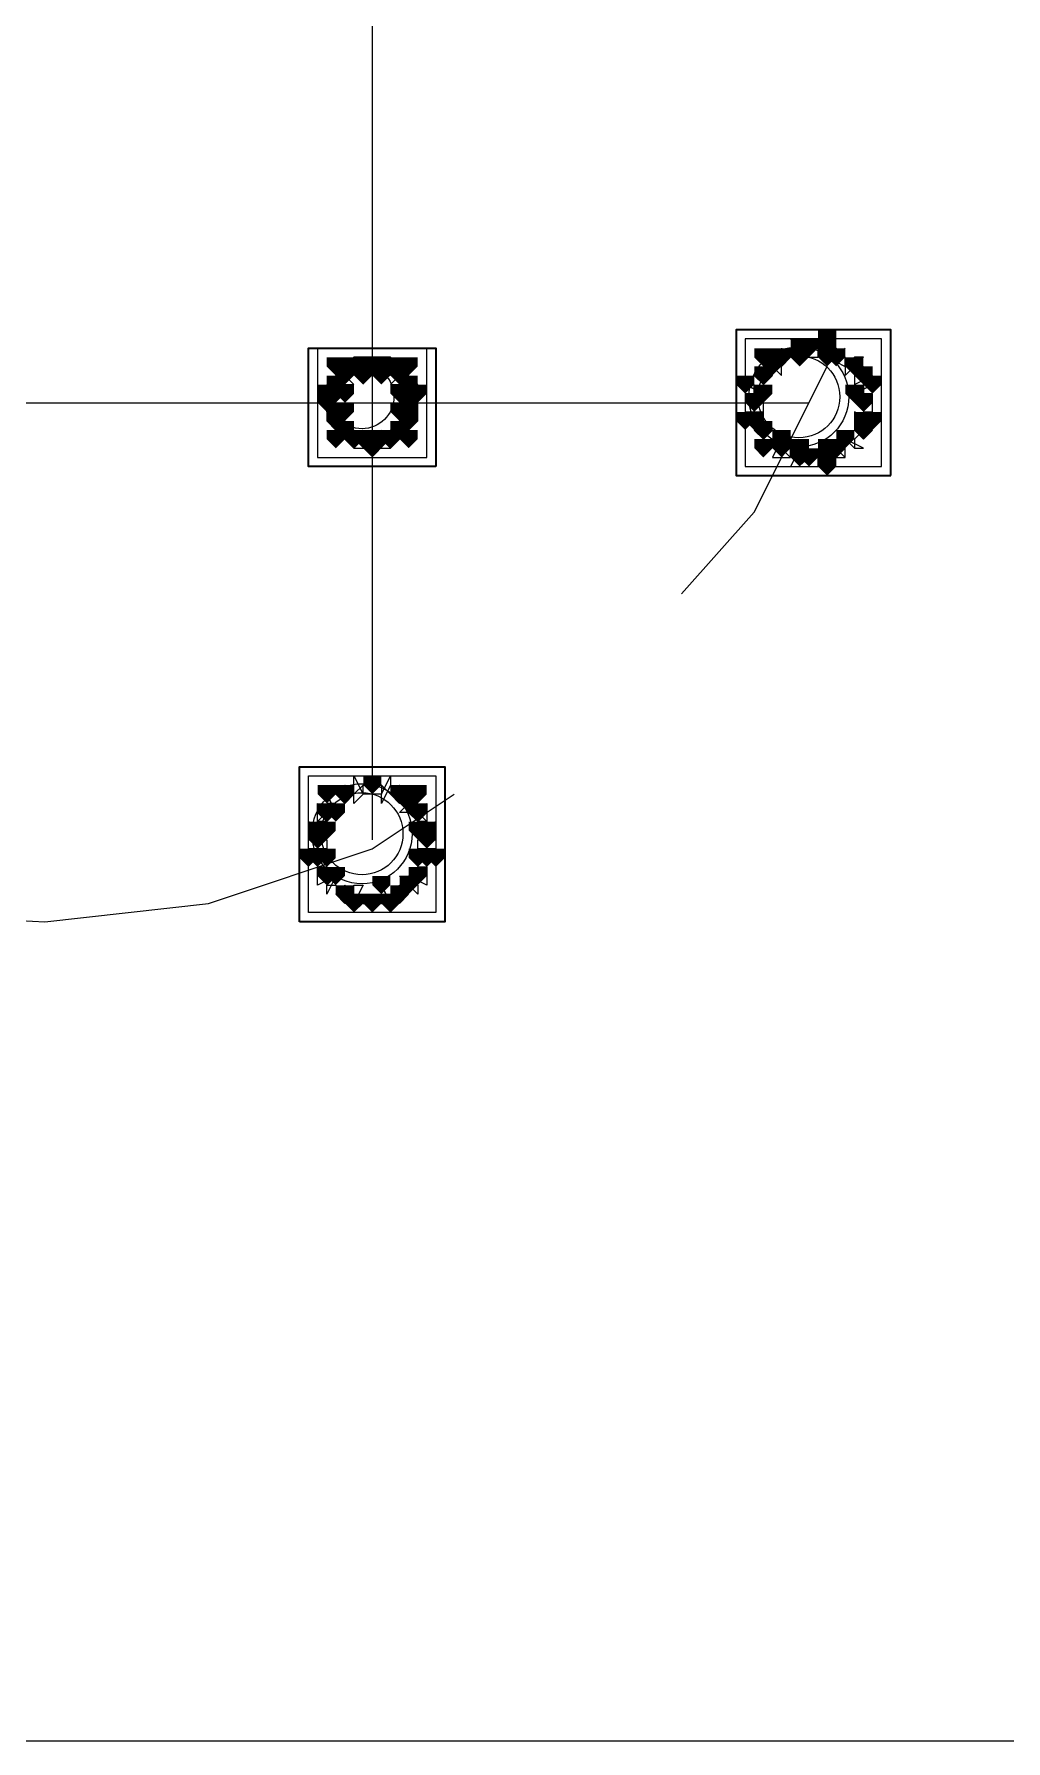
# Model space of a CAD drawing. Header units: millimetres. Extents: x 2315 to 4619, y 1334 to 1897.
# Drawn here: x 3696.26 to 3702.79, y 1530.21 to 1541.67 of the extents above; entities that cross this region are included whole.
import ezdxf

# ---------------------------------------------------------------- set-up
doc = ezdxf.new("R2010")
doc.units = ezdxf.units.MM
for name, color, linetype, true_color in [('PDF_10', 7, 'Continuous', 0x00b85c), ('PDF_AXIS', 7, 'Continuous', 0x00b85c), ('PDF_柱构件', 7, 'Continuous', 0x00b85c), ('PDF_转运站初步方案', 7, 'Continuous', 0x00b85c)]:
    doc.layers.add(name, color=color, linetype=linetype, true_color=true_color)
doc.layers.add('PDF_中心线层', color=1, linetype='Continuous')
doc.layers.add('PDF_粗实线层', color=7, linetype='Continuous')

msp = doc.modelspace()

# ---------------------------------------------------------------- hatches: boundary and pattern name
at = {"layer": 'PDF_10', "transparency": 33554559}
for points in [[(3701.465, 1539.62), (3701.403, 1539.62), (3701.403, 1539.558), (3701.465, 1539.497), (3701.526, 1539.558), (3701.526, 1539.62)], [(3701.465, 1539.62), (3701.403, 1539.62), (3701.403, 1539.558), (3701.465, 1539.497), (3701.526, 1539.558), (3701.526, 1539.62)], [(3701.465, 1539.62), (3701.403, 1539.62), (3701.403, 1539.558), (3701.465, 1539.497), (3701.526, 1539.558), (3701.526, 1539.62)], [(3698.41, 1539.497), (3698.349, 1539.497), (3698.349, 1539.436), (3698.41, 1539.375), (3698.472, 1539.436), (3698.472, 1539.497)], [(3698.41, 1539.497), (3698.349, 1539.497), (3698.349, 1539.436), (3698.41, 1539.375), (3698.472, 1539.436), (3698.472, 1539.497)], [(3698.533, 1539.497), (3698.472, 1539.497), (3698.472, 1539.436), (3698.533, 1539.375), (3698.594, 1539.436), (3698.594, 1539.497)], [(3698.533, 1539.497), (3698.472, 1539.497), (3698.472, 1539.436), (3698.533, 1539.375), (3698.594, 1539.436), (3698.594, 1539.497)], [(3698.655, 1539.497), (3698.594, 1539.497), (3698.594, 1539.436), (3698.655, 1539.375), (3698.716, 1539.436), (3698.716, 1539.497)], [(3698.655, 1539.497), (3698.594, 1539.497), (3698.594, 1539.436), (3698.655, 1539.375), (3698.716, 1539.436), (3698.716, 1539.497)], [(3701.281, 1539.558), (3701.22, 1539.558), (3701.22, 1539.497), (3701.281, 1539.436), (3701.342, 1539.497), (3701.342, 1539.558)], [(3701.281, 1539.558), (3701.22, 1539.558), (3701.22, 1539.497), (3701.281, 1539.436), (3701.342, 1539.497), (3701.342, 1539.558)], [(3701.648, 1539.558), (3701.587, 1539.558), (3701.587, 1539.497), (3701.648, 1539.436), (3701.709, 1539.497), (3701.709, 1539.558)], [(3701.648, 1539.558), (3701.587, 1539.558), (3701.587, 1539.497), (3701.648, 1539.436), (3701.709, 1539.497), (3701.709, 1539.558)], [(3698.288, 1539.375), (3698.227, 1539.375), (3698.227, 1539.314), (3698.288, 1539.253), (3698.349, 1539.314), (3698.349, 1539.375)], [(3698.288, 1539.375), (3698.227, 1539.375), (3698.227, 1539.314), (3698.288, 1539.253), (3698.349, 1539.314), (3698.349, 1539.375)], [(3698.288, 1539.375), (3698.227, 1539.375), (3698.227, 1539.314), (3698.288, 1539.253), (3698.349, 1539.314), (3698.349, 1539.375)], [(3698.777, 1539.375), (3698.716, 1539.375), (3698.716, 1539.314), (3698.777, 1539.253), (3698.838, 1539.314), (3698.838, 1539.375)], [(3698.777, 1539.375), (3698.716, 1539.375), (3698.716, 1539.314), (3698.777, 1539.253), (3698.838, 1539.314), (3698.838, 1539.375)], [(3698.777, 1539.375), (3698.716, 1539.375), (3698.716, 1539.314), (3698.777, 1539.253), (3698.838, 1539.314), (3698.838, 1539.375)], [(3701.159, 1539.436), (3701.098, 1539.436), (3701.098, 1539.375), (3701.159, 1539.314), (3701.22, 1539.375), (3701.22, 1539.436)], [(3701.159, 1539.436), (3701.098, 1539.436), (3701.098, 1539.375), (3701.159, 1539.314), (3701.22, 1539.375), (3701.22, 1539.436)], [(3701.159, 1539.436), (3701.098, 1539.436), (3701.098, 1539.375), (3701.159, 1539.314), (3701.22, 1539.375), (3701.22, 1539.436)], [(3701.831, 1539.436), (3701.77, 1539.436), (3701.77, 1539.375), (3701.831, 1539.314), (3701.892, 1539.375), (3701.892, 1539.436)], [(3701.831, 1539.436), (3701.77, 1539.436), (3701.77, 1539.375), (3701.831, 1539.314), (3701.892, 1539.375), (3701.892, 1539.436)], [(3698.227, 1539.253), (3698.166, 1539.253), (3698.166, 1539.192), (3698.227, 1539.131), (3698.288, 1539.192), (3698.288, 1539.253)], [(3698.227, 1539.253), (3698.166, 1539.253), (3698.166, 1539.192), (3698.227, 1539.131), (3698.288, 1539.192), (3698.288, 1539.253)], [(3698.777, 1539.253), (3698.716, 1539.253), (3698.716, 1539.192), (3698.777, 1539.131), (3698.838, 1539.192), (3698.838, 1539.253)], [(3698.777, 1539.253), (3698.716, 1539.253), (3698.716, 1539.192), (3698.777, 1539.131), (3698.838, 1539.192), (3698.838, 1539.253)], [(3701.098, 1539.253), (3701.037, 1539.253), (3701.037, 1539.192), (3701.098, 1539.131), (3701.159, 1539.192), (3701.159, 1539.253)], [(3701.098, 1539.253), (3701.037, 1539.253), (3701.037, 1539.192), (3701.098, 1539.131), (3701.159, 1539.192), (3701.159, 1539.253)], [(3701.831, 1539.253), (3701.77, 1539.253), (3701.77, 1539.192), (3701.831, 1539.131), (3701.892, 1539.192), (3701.892, 1539.253)], [(3701.831, 1539.253), (3701.77, 1539.253), (3701.77, 1539.192), (3701.831, 1539.131), (3701.892, 1539.192), (3701.892, 1539.253)], [(3698.288, 1539.131), (3698.227, 1539.131), (3698.227, 1539.07), (3698.288, 1539.009), (3698.349, 1539.07), (3698.349, 1539.131)], [(3698.288, 1539.131), (3698.227, 1539.131), (3698.227, 1539.07), (3698.288, 1539.009), (3698.349, 1539.07), (3698.349, 1539.131)], [(3698.777, 1539.131), (3698.716, 1539.131), (3698.716, 1539.07), (3698.777, 1539.009), (3698.838, 1539.07), (3698.838, 1539.131)], [(3698.777, 1539.131), (3698.716, 1539.131), (3698.716, 1539.07), (3698.777, 1539.009), (3698.838, 1539.07), (3698.838, 1539.131)], [(3701.159, 1539.07), (3701.098, 1539.07), (3701.098, 1539.009), (3701.159, 1538.948), (3701.22, 1539.009), (3701.22, 1539.07)], [(3701.159, 1539.07), (3701.098, 1539.07), (3701.098, 1539.009), (3701.159, 1538.948), (3701.22, 1539.009), (3701.22, 1539.07)], [(3701.159, 1539.07), (3701.098, 1539.07), (3701.098, 1539.009), (3701.159, 1538.948), (3701.22, 1539.009), (3701.22, 1539.07)], [(3701.831, 1539.07), (3701.77, 1539.07), (3701.77, 1539.009), (3701.831, 1538.948), (3701.892, 1539.009), (3701.892, 1539.07)], [(3701.831, 1539.07), (3701.77, 1539.07), (3701.77, 1539.009), (3701.831, 1538.948), (3701.892, 1539.009), (3701.892, 1539.07)], [(3698.41, 1539.009), (3698.349, 1539.009), (3698.349, 1538.948), (3698.41, 1538.887), (3698.472, 1538.948), (3698.472, 1539.009)], [(3698.41, 1539.009), (3698.349, 1539.009), (3698.349, 1538.948), (3698.41, 1538.887), (3698.472, 1538.948), (3698.472, 1539.009)], [(3698.41, 1539.009), (3698.349, 1539.009), (3698.349, 1538.948), (3698.41, 1538.887), (3698.472, 1538.948), (3698.472, 1539.009)], [(3698.533, 1538.948), (3698.472, 1538.948), (3698.472, 1538.887), (3698.533, 1538.825), (3698.594, 1538.887), (3698.594, 1538.948)], [(3698.533, 1538.948), (3698.472, 1538.948), (3698.472, 1538.887), (3698.533, 1538.825), (3698.594, 1538.887), (3698.594, 1538.948)], [(3698.655, 1539.009), (3698.594, 1539.009), (3698.594, 1538.948), (3698.655, 1538.887), (3698.716, 1538.948), (3698.716, 1539.009)], [(3698.655, 1539.009), (3698.594, 1539.009), (3698.594, 1538.948), (3698.655, 1538.887), (3698.716, 1538.948), (3698.716, 1539.009)], [(3698.655, 1539.009), (3698.594, 1539.009), (3698.594, 1538.948), (3698.655, 1538.887), (3698.716, 1538.948), (3698.716, 1539.009)], [(3701.281, 1538.948), (3701.22, 1538.948), (3701.22, 1538.887), (3701.281, 1538.825), (3701.342, 1538.887), (3701.342, 1538.948)], [(3701.281, 1538.948), (3701.22, 1538.948), (3701.22, 1538.887), (3701.281, 1538.825), (3701.342, 1538.887), (3701.342, 1538.948)], [(3701.648, 1538.948), (3701.587, 1538.948), (3701.587, 1538.887), (3701.648, 1538.825), (3701.709, 1538.887), (3701.709, 1538.948)], [(3701.648, 1538.948), (3701.587, 1538.948), (3701.587, 1538.887), (3701.648, 1538.825), (3701.709, 1538.887), (3701.709, 1538.948)], [(3701.465, 1538.887), (3701.403, 1538.887), (3701.403, 1538.825), (3701.465, 1538.764), (3701.526, 1538.825), (3701.526, 1538.887)], [(3701.465, 1538.887), (3701.403, 1538.887), (3701.403, 1538.825), (3701.465, 1538.764), (3701.526, 1538.825), (3701.526, 1538.887)], [(3698.349, 1536.627), (3698.288, 1536.627), (3698.288, 1536.565), (3698.349, 1536.504), (3698.41, 1536.565), (3698.41, 1536.627)], [(3698.349, 1536.627), (3698.288, 1536.627), (3698.288, 1536.565), (3698.349, 1536.504), (3698.41, 1536.565), (3698.41, 1536.627)], [(3698.533, 1536.688), (3698.472, 1536.688), (3698.472, 1536.627), (3698.533, 1536.565), (3698.594, 1536.627), (3698.594, 1536.688)], [(3698.533, 1536.688), (3698.472, 1536.688), (3698.472, 1536.627), (3698.533, 1536.565), (3698.594, 1536.627), (3698.594, 1536.688)], [(3698.716, 1536.627), (3698.655, 1536.627), (3698.655, 1536.565), (3698.716, 1536.504), (3698.777, 1536.565), (3698.777, 1536.627)], [(3698.716, 1536.627), (3698.655, 1536.627), (3698.655, 1536.565), (3698.716, 1536.504), (3698.777, 1536.565), (3698.777, 1536.627)], [(3698.227, 1536.504), (3698.166, 1536.504), (3698.166, 1536.443), (3698.227, 1536.382), (3698.288, 1536.443), (3698.288, 1536.504)], [(3698.227, 1536.504), (3698.166, 1536.504), (3698.166, 1536.443), (3698.227, 1536.382), (3698.288, 1536.443), (3698.288, 1536.504)], [(3698.838, 1536.504), (3698.777, 1536.504), (3698.777, 1536.443), (3698.838, 1536.382), (3698.899, 1536.443), (3698.899, 1536.504)], [(3698.838, 1536.504), (3698.777, 1536.504), (3698.777, 1536.443), (3698.838, 1536.382), (3698.899, 1536.443), (3698.899, 1536.504)], [(3698.166, 1536.321), (3698.105, 1536.321), (3698.105, 1536.26), (3698.166, 1536.199), (3698.227, 1536.26), (3698.227, 1536.321)], [(3698.166, 1536.321), (3698.105, 1536.321), (3698.105, 1536.26), (3698.166, 1536.199), (3698.227, 1536.26), (3698.227, 1536.321)], [(3698.899, 1536.321), (3698.838, 1536.321), (3698.838, 1536.26), (3698.899, 1536.199), (3698.96, 1536.26), (3698.96, 1536.321)], [(3698.899, 1536.321), (3698.838, 1536.321), (3698.838, 1536.26), (3698.899, 1536.199), (3698.96, 1536.26), (3698.96, 1536.321)], [(3698.227, 1536.077), (3698.166, 1536.077), (3698.166, 1536.016), (3698.227, 1535.955), (3698.288, 1536.016), (3698.288, 1536.077)], [(3698.227, 1536.077), (3698.166, 1536.077), (3698.166, 1536.016), (3698.227, 1535.955), (3698.288, 1536.016), (3698.288, 1536.077)], [(3698.838, 1536.077), (3698.777, 1536.077), (3698.777, 1536.016), (3698.838, 1535.955), (3698.899, 1536.016), (3698.899, 1536.077)], [(3698.838, 1536.077), (3698.777, 1536.077), (3698.777, 1536.016), (3698.838, 1535.955), (3698.899, 1536.016), (3698.899, 1536.077)], [(3698.349, 1535.955), (3698.288, 1535.955), (3698.288, 1535.894), (3698.349, 1535.832), (3698.41, 1535.894), (3698.41, 1535.955)], [(3698.349, 1535.955), (3698.288, 1535.955), (3698.288, 1535.894), (3698.349, 1535.832), (3698.41, 1535.894), (3698.41, 1535.955)], [(3698.716, 1535.955), (3698.655, 1535.955), (3698.655, 1535.894), (3698.716, 1535.832), (3698.777, 1535.894), (3698.777, 1535.955)], [(3698.716, 1535.955), (3698.655, 1535.955), (3698.655, 1535.894), (3698.716, 1535.832), (3698.777, 1535.894), (3698.777, 1535.955)], [(3698.533, 1535.894), (3698.472, 1535.894), (3698.472, 1535.832), (3698.533, 1535.771), (3698.594, 1535.832), (3698.594, 1535.894)], [(3698.533, 1535.894), (3698.472, 1535.894), (3698.472, 1535.832), (3698.533, 1535.771), (3698.594, 1535.832), (3698.594, 1535.894)]]:
    msp.add_hatch(color=256, dxfattribs=at).paths.add_polyline_path(points)
at = {"layer": 'PDF_柱构件', "transparency": 33554559}
for points in [[(3701.403, 1539.62), (3701.342, 1539.62), (3701.342, 1539.558), (3701.403, 1539.497), (3701.465, 1539.558), (3701.465, 1539.62)], [(3701.587, 1539.681), (3701.526, 1539.681), (3701.526, 1539.62), (3701.587, 1539.558), (3701.648, 1539.62), (3701.648, 1539.681)], [(3701.587, 1539.62), (3701.526, 1539.62), (3701.526, 1539.558), (3701.587, 1539.497), (3701.648, 1539.558), (3701.648, 1539.62)], [(3698.288, 1539.497), (3698.227, 1539.497), (3698.227, 1539.436), (3698.288, 1539.375), (3698.349, 1539.436), (3698.349, 1539.497)], [(3698.472, 1539.497), (3698.41, 1539.497), (3698.41, 1539.436), (3698.472, 1539.375), (3698.533, 1539.436), (3698.533, 1539.497)], [(3698.594, 1539.497), (3698.533, 1539.497), (3698.533, 1539.436), (3698.594, 1539.375), (3698.655, 1539.436), (3698.655, 1539.497)], [(3698.777, 1539.497), (3698.716, 1539.497), (3698.716, 1539.436), (3698.777, 1539.375), (3698.838, 1539.436), (3698.838, 1539.497)], [(3701.159, 1539.558), (3701.098, 1539.558), (3701.098, 1539.497), (3701.159, 1539.436), (3701.22, 1539.497), (3701.22, 1539.558)], [(3701.22, 1539.497), (3701.159, 1539.497), (3701.159, 1539.436), (3701.22, 1539.375), (3701.281, 1539.436), (3701.281, 1539.497)], [(3701.403, 1539.558), (3701.342, 1539.558), (3701.342, 1539.497), (3701.403, 1539.436), (3701.465, 1539.497), (3701.465, 1539.558)], [(3701.587, 1539.558), (3701.526, 1539.558), (3701.526, 1539.497), (3701.587, 1539.436), (3701.648, 1539.497), (3701.648, 1539.558)], [(3701.77, 1539.497), (3701.709, 1539.497), (3701.709, 1539.436), (3701.77, 1539.375), (3701.831, 1539.436), (3701.831, 1539.497)], [(3698.349, 1539.436), (3698.288, 1539.436), (3698.288, 1539.375), (3698.349, 1539.314), (3698.41, 1539.375), (3698.41, 1539.436)], [(3698.472, 1539.436), (3698.41, 1539.436), (3698.41, 1539.375), (3698.472, 1539.314), (3698.533, 1539.375), (3698.533, 1539.436)], [(3698.594, 1539.436), (3698.533, 1539.436), (3698.533, 1539.375), (3698.594, 1539.314), (3698.655, 1539.375), (3698.655, 1539.436)], [(3698.716, 1539.436), (3698.655, 1539.436), (3698.655, 1539.375), (3698.716, 1539.314), (3698.777, 1539.375), (3698.777, 1539.436)], [(3701.037, 1539.375), (3700.976, 1539.375), (3700.976, 1539.314), (3701.037, 1539.253), (3701.098, 1539.314), (3701.098, 1539.375)], [(3701.892, 1539.375), (3701.831, 1539.375), (3701.831, 1539.314), (3701.892, 1539.253), (3701.953, 1539.314), (3701.953, 1539.375)], [(3698.227, 1539.314), (3698.166, 1539.314), (3698.166, 1539.253), (3698.227, 1539.192), (3698.288, 1539.253), (3698.288, 1539.314)], [(3698.288, 1539.314), (3698.227, 1539.314), (3698.227, 1539.253), (3698.288, 1539.192), (3698.349, 1539.253), (3698.349, 1539.314)], [(3698.349, 1539.314), (3698.288, 1539.314), (3698.288, 1539.253), (3698.349, 1539.192), (3698.41, 1539.253), (3698.41, 1539.314)], [(3698.716, 1539.314), (3698.655, 1539.314), (3698.655, 1539.253), (3698.716, 1539.192), (3698.777, 1539.253), (3698.777, 1539.314)], [(3698.777, 1539.314), (3698.716, 1539.314), (3698.716, 1539.253), (3698.777, 1539.192), (3698.838, 1539.253), (3698.838, 1539.314)], [(3698.838, 1539.314), (3698.777, 1539.314), (3698.777, 1539.253), (3698.838, 1539.192), (3698.899, 1539.253), (3698.899, 1539.314)], [(3701.159, 1539.314), (3701.098, 1539.314), (3701.098, 1539.253), (3701.159, 1539.192), (3701.22, 1539.253), (3701.22, 1539.314)], [(3701.77, 1539.314), (3701.709, 1539.314), (3701.709, 1539.253), (3701.77, 1539.192), (3701.831, 1539.253), (3701.831, 1539.314)], [(3698.288, 1539.192), (3698.227, 1539.192), (3698.227, 1539.131), (3698.288, 1539.07), (3698.349, 1539.131), (3698.349, 1539.192)], [(3698.349, 1539.192), (3698.288, 1539.192), (3698.288, 1539.131), (3698.349, 1539.07), (3698.41, 1539.131), (3698.41, 1539.192)], [(3698.716, 1539.192), (3698.655, 1539.192), (3698.655, 1539.131), (3698.716, 1539.07), (3698.777, 1539.131), (3698.777, 1539.192)], [(3698.777, 1539.192), (3698.716, 1539.192), (3698.716, 1539.131), (3698.777, 1539.07), (3698.838, 1539.131), (3698.838, 1539.192)], [(3701.037, 1539.131), (3700.976, 1539.131), (3700.976, 1539.07), (3701.037, 1539.009), (3701.098, 1539.07), (3701.098, 1539.131)], [(3701.098, 1539.131), (3701.037, 1539.131), (3701.037, 1539.07), (3701.098, 1539.009), (3701.159, 1539.07), (3701.159, 1539.131)], [(3701.831, 1539.131), (3701.77, 1539.131), (3701.77, 1539.07), (3701.831, 1539.009), (3701.892, 1539.07), (3701.892, 1539.131)], [(3701.892, 1539.131), (3701.831, 1539.131), (3701.831, 1539.07), (3701.892, 1539.009), (3701.953, 1539.07), (3701.953, 1539.131)], [(3698.349, 1539.07), (3698.288, 1539.07), (3698.288, 1539.009), (3698.349, 1538.948), (3698.41, 1539.009), (3698.41, 1539.07)], [(3698.716, 1539.07), (3698.655, 1539.07), (3698.655, 1539.009), (3698.716, 1538.948), (3698.777, 1539.009), (3698.777, 1539.07)], [(3698.288, 1539.009), (3698.227, 1539.009), (3698.227, 1538.948), (3698.288, 1538.887), (3698.349, 1538.948), (3698.349, 1539.009)], [(3698.472, 1539.009), (3698.41, 1539.009), (3698.41, 1538.948), (3698.472, 1538.887), (3698.533, 1538.948), (3698.533, 1539.009)], [(3698.594, 1539.009), (3698.533, 1539.009), (3698.533, 1538.948), (3698.594, 1538.887), (3698.655, 1538.948), (3698.655, 1539.009)], [(3698.777, 1539.009), (3698.716, 1539.009), (3698.716, 1538.948), (3698.777, 1538.887), (3698.838, 1538.948), (3698.838, 1539.009)], [(3701.159, 1538.948), (3701.098, 1538.948), (3701.098, 1538.887), (3701.159, 1538.825), (3701.22, 1538.887), (3701.22, 1538.948)], [(3701.281, 1539.009), (3701.22, 1539.009), (3701.22, 1538.948), (3701.281, 1538.887), (3701.342, 1538.948), (3701.342, 1539.009)], [(3701.403, 1538.948), (3701.342, 1538.948), (3701.342, 1538.887), (3701.403, 1538.825), (3701.465, 1538.887), (3701.465, 1538.948)], [(3701.587, 1538.948), (3701.526, 1538.948), (3701.526, 1538.887), (3701.587, 1538.825), (3701.648, 1538.887), (3701.648, 1538.948)], [(3701.709, 1539.009), (3701.648, 1539.009), (3701.648, 1538.948), (3701.709, 1538.887), (3701.77, 1538.948), (3701.77, 1539.009)], [(3701.403, 1538.887), (3701.342, 1538.887), (3701.342, 1538.825), (3701.403, 1538.764), (3701.465, 1538.825), (3701.465, 1538.887)], [(3701.587, 1538.887), (3701.526, 1538.887), (3701.526, 1538.825), (3701.587, 1538.764), (3701.648, 1538.825), (3701.648, 1538.887)], [(3701.587, 1538.825), (3701.526, 1538.825), (3701.526, 1538.764), (3701.587, 1538.703), (3701.648, 1538.764), (3701.648, 1538.825)], [(3698.227, 1536.627), (3698.166, 1536.627), (3698.166, 1536.565), (3698.227, 1536.504), (3698.288, 1536.565), (3698.288, 1536.627)], [(3698.838, 1536.627), (3698.777, 1536.627), (3698.777, 1536.565), (3698.838, 1536.504), (3698.899, 1536.565), (3698.899, 1536.627)], [(3698.288, 1536.504), (3698.227, 1536.504), (3698.227, 1536.443), (3698.288, 1536.382), (3698.349, 1536.443), (3698.349, 1536.504)], [(3698.777, 1536.565), (3698.716, 1536.565), (3698.716, 1536.504), (3698.777, 1536.443), (3698.838, 1536.504), (3698.838, 1536.565)], [(3698.166, 1536.382), (3698.105, 1536.382), (3698.105, 1536.321), (3698.166, 1536.26), (3698.227, 1536.321), (3698.227, 1536.382)], [(3698.227, 1536.382), (3698.166, 1536.382), (3698.166, 1536.321), (3698.227, 1536.26), (3698.288, 1536.321), (3698.288, 1536.382)], [(3698.838, 1536.382), (3698.777, 1536.382), (3698.777, 1536.321), (3698.838, 1536.26), (3698.899, 1536.321), (3698.899, 1536.382)], [(3698.899, 1536.382), (3698.838, 1536.382), (3698.838, 1536.321), (3698.899, 1536.26), (3698.96, 1536.321), (3698.96, 1536.382)], [(3698.105, 1536.199), (3698.044, 1536.199), (3698.044, 1536.138), (3698.105, 1536.077), (3698.166, 1536.138), (3698.166, 1536.199)], [(3698.166, 1536.199), (3698.105, 1536.199), (3698.105, 1536.138), (3698.166, 1536.077), (3698.227, 1536.138), (3698.227, 1536.199)], [(3698.227, 1536.199), (3698.166, 1536.199), (3698.166, 1536.138), (3698.227, 1536.077), (3698.288, 1536.138), (3698.288, 1536.199)], [(3698.838, 1536.199), (3698.777, 1536.199), (3698.777, 1536.138), (3698.838, 1536.077), (3698.899, 1536.138), (3698.899, 1536.199)], [(3698.899, 1536.199), (3698.838, 1536.199), (3698.838, 1536.138), (3698.899, 1536.077), (3698.96, 1536.138), (3698.96, 1536.199)], [(3698.96, 1536.199), (3698.899, 1536.199), (3698.899, 1536.138), (3698.96, 1536.077), (3699.021, 1536.138), (3699.021, 1536.199)], [(3698.288, 1536.077), (3698.227, 1536.077), (3698.227, 1536.016), (3698.288, 1535.955), (3698.349, 1536.016), (3698.349, 1536.077)], [(3698.594, 1536.016), (3698.533, 1536.016), (3698.533, 1535.955), (3698.594, 1535.894), (3698.655, 1535.955), (3698.655, 1536.016)], [(3698.777, 1536.016), (3698.716, 1536.016), (3698.716, 1535.955), (3698.777, 1535.894), (3698.838, 1535.955), (3698.838, 1536.016)], [(3698.41, 1535.894), (3698.349, 1535.894), (3698.349, 1535.832), (3698.41, 1535.771), (3698.472, 1535.832), (3698.472, 1535.894)], [(3698.655, 1535.894), (3698.594, 1535.894), (3698.594, 1535.832), (3698.655, 1535.771), (3698.716, 1535.832), (3698.716, 1535.894)]]:
    msp.add_hatch(color=256, dxfattribs=at).paths.add_polyline_path(points)
at = {"layer": 'PDF_转运站初步方案', "transparency": 33554559}
for points in [[(3701.465, 1539.62), (3701.403, 1539.62), (3701.403, 1539.558), (3701.465, 1539.497), (3701.526, 1539.558), (3701.526, 1539.62)], [(3701.465, 1539.62), (3701.403, 1539.62), (3701.403, 1539.558), (3701.465, 1539.497), (3701.526, 1539.558), (3701.526, 1539.62)], [(3698.41, 1539.497), (3698.349, 1539.497), (3698.349, 1539.436), (3698.41, 1539.375), (3698.472, 1539.436), (3698.472, 1539.497)], [(3698.41, 1539.497), (3698.349, 1539.497), (3698.349, 1539.436), (3698.41, 1539.375), (3698.472, 1539.436), (3698.472, 1539.497)], [(3698.533, 1539.497), (3698.472, 1539.497), (3698.472, 1539.436), (3698.533, 1539.375), (3698.594, 1539.436), (3698.594, 1539.497)], [(3698.533, 1539.497), (3698.472, 1539.497), (3698.472, 1539.436), (3698.533, 1539.375), (3698.594, 1539.436), (3698.594, 1539.497)], [(3698.655, 1539.497), (3698.594, 1539.497), (3698.594, 1539.436), (3698.655, 1539.375), (3698.716, 1539.436), (3698.716, 1539.497)], [(3698.655, 1539.497), (3698.594, 1539.497), (3698.594, 1539.436), (3698.655, 1539.375), (3698.716, 1539.436), (3698.716, 1539.497)], [(3701.281, 1539.558), (3701.22, 1539.558), (3701.22, 1539.497), (3701.281, 1539.436), (3701.342, 1539.497), (3701.342, 1539.558)], [(3701.281, 1539.558), (3701.22, 1539.558), (3701.22, 1539.497), (3701.281, 1539.436), (3701.342, 1539.497), (3701.342, 1539.558)], [(3701.648, 1539.558), (3701.587, 1539.558), (3701.587, 1539.497), (3701.648, 1539.436), (3701.709, 1539.497), (3701.709, 1539.558)], [(3701.648, 1539.558), (3701.587, 1539.558), (3701.587, 1539.497), (3701.648, 1539.436), (3701.709, 1539.497), (3701.709, 1539.558)], [(3698.288, 1539.375), (3698.227, 1539.375), (3698.227, 1539.314), (3698.288, 1539.253), (3698.349, 1539.314), (3698.349, 1539.375)], [(3698.288, 1539.375), (3698.227, 1539.375), (3698.227, 1539.314), (3698.288, 1539.253), (3698.349, 1539.314), (3698.349, 1539.375)], [(3698.777, 1539.375), (3698.716, 1539.375), (3698.716, 1539.314), (3698.777, 1539.253), (3698.838, 1539.314), (3698.838, 1539.375)], [(3698.777, 1539.375), (3698.716, 1539.375), (3698.716, 1539.314), (3698.777, 1539.253), (3698.838, 1539.314), (3698.838, 1539.375)], [(3701.159, 1539.436), (3701.098, 1539.436), (3701.098, 1539.375), (3701.159, 1539.314), (3701.22, 1539.375), (3701.22, 1539.436)], [(3701.159, 1539.436), (3701.098, 1539.436), (3701.098, 1539.375), (3701.159, 1539.314), (3701.22, 1539.375), (3701.22, 1539.436)], [(3701.831, 1539.436), (3701.77, 1539.436), (3701.77, 1539.375), (3701.831, 1539.314), (3701.892, 1539.375), (3701.892, 1539.436)], [(3701.831, 1539.436), (3701.77, 1539.436), (3701.77, 1539.375), (3701.831, 1539.314), (3701.892, 1539.375), (3701.892, 1539.436)], [(3698.227, 1539.253), (3698.166, 1539.253), (3698.166, 1539.192), (3698.227, 1539.131), (3698.288, 1539.192), (3698.288, 1539.253)], [(3698.227, 1539.253), (3698.166, 1539.253), (3698.166, 1539.192), (3698.227, 1539.131), (3698.288, 1539.192), (3698.288, 1539.253)], [(3698.777, 1539.253), (3698.716, 1539.253), (3698.716, 1539.192), (3698.777, 1539.131), (3698.838, 1539.192), (3698.838, 1539.253)], [(3698.777, 1539.253), (3698.716, 1539.253), (3698.716, 1539.192), (3698.777, 1539.131), (3698.838, 1539.192), (3698.838, 1539.253)], [(3701.098, 1539.253), (3701.037, 1539.253), (3701.037, 1539.192), (3701.098, 1539.131), (3701.159, 1539.192), (3701.159, 1539.253)], [(3701.098, 1539.253), (3701.037, 1539.253), (3701.037, 1539.192), (3701.098, 1539.131), (3701.159, 1539.192), (3701.159, 1539.253)], [(3701.831, 1539.253), (3701.77, 1539.253), (3701.77, 1539.192), (3701.831, 1539.131), (3701.892, 1539.192), (3701.892, 1539.253)], [(3701.831, 1539.253), (3701.77, 1539.253), (3701.77, 1539.192), (3701.831, 1539.131), (3701.892, 1539.192), (3701.892, 1539.253)], [(3698.288, 1539.131), (3698.227, 1539.131), (3698.227, 1539.07), (3698.288, 1539.009), (3698.349, 1539.07), (3698.349, 1539.131)], [(3698.288, 1539.131), (3698.227, 1539.131), (3698.227, 1539.07), (3698.288, 1539.009), (3698.349, 1539.07), (3698.349, 1539.131)], [(3698.777, 1539.131), (3698.716, 1539.131), (3698.716, 1539.07), (3698.777, 1539.009), (3698.838, 1539.07), (3698.838, 1539.131)], [(3698.777, 1539.131), (3698.716, 1539.131), (3698.716, 1539.07), (3698.777, 1539.009), (3698.838, 1539.07), (3698.838, 1539.131)], [(3701.159, 1539.07), (3701.098, 1539.07), (3701.098, 1539.009), (3701.159, 1538.948), (3701.22, 1539.009), (3701.22, 1539.07)], [(3701.159, 1539.07), (3701.098, 1539.07), (3701.098, 1539.009), (3701.159, 1538.948), (3701.22, 1539.009), (3701.22, 1539.07)], [(3701.831, 1539.07), (3701.77, 1539.07), (3701.77, 1539.009), (3701.831, 1538.948), (3701.892, 1539.009), (3701.892, 1539.07)], [(3701.831, 1539.07), (3701.77, 1539.07), (3701.77, 1539.009), (3701.831, 1538.948), (3701.892, 1539.009), (3701.892, 1539.07)], [(3698.41, 1539.009), (3698.349, 1539.009), (3698.349, 1538.948), (3698.41, 1538.887), (3698.472, 1538.948), (3698.472, 1539.009)], [(3698.41, 1539.009), (3698.349, 1539.009), (3698.349, 1538.948), (3698.41, 1538.887), (3698.472, 1538.948), (3698.472, 1539.009)], [(3698.533, 1538.948), (3698.472, 1538.948), (3698.472, 1538.887), (3698.533, 1538.825), (3698.594, 1538.887), (3698.594, 1538.948)], [(3698.533, 1538.948), (3698.472, 1538.948), (3698.472, 1538.887), (3698.533, 1538.825), (3698.594, 1538.887), (3698.594, 1538.948)], [(3698.655, 1539.009), (3698.594, 1539.009), (3698.594, 1538.948), (3698.655, 1538.887), (3698.716, 1538.948), (3698.716, 1539.009)], [(3698.655, 1539.009), (3698.594, 1539.009), (3698.594, 1538.948), (3698.655, 1538.887), (3698.716, 1538.948), (3698.716, 1539.009)], [(3701.281, 1538.948), (3701.22, 1538.948), (3701.22, 1538.887), (3701.281, 1538.825), (3701.342, 1538.887), (3701.342, 1538.948)], [(3701.281, 1538.948), (3701.22, 1538.948), (3701.22, 1538.887), (3701.281, 1538.825), (3701.342, 1538.887), (3701.342, 1538.948)], [(3701.648, 1538.948), (3701.587, 1538.948), (3701.587, 1538.887), (3701.648, 1538.825), (3701.709, 1538.887), (3701.709, 1538.948)], [(3701.648, 1538.948), (3701.587, 1538.948), (3701.587, 1538.887), (3701.648, 1538.825), (3701.709, 1538.887), (3701.709, 1538.948)], [(3701.465, 1538.887), (3701.403, 1538.887), (3701.403, 1538.825), (3701.465, 1538.764), (3701.526, 1538.825), (3701.526, 1538.887)], [(3701.465, 1538.887), (3701.403, 1538.887), (3701.403, 1538.825), (3701.465, 1538.764), (3701.526, 1538.825), (3701.526, 1538.887)], [(3698.349, 1536.627), (3698.288, 1536.627), (3698.288, 1536.565), (3698.349, 1536.504), (3698.41, 1536.565), (3698.41, 1536.627)], [(3698.349, 1536.627), (3698.288, 1536.627), (3698.288, 1536.565), (3698.349, 1536.504), (3698.41, 1536.565), (3698.41, 1536.627)], [(3698.533, 1536.688), (3698.472, 1536.688), (3698.472, 1536.627), (3698.533, 1536.565), (3698.594, 1536.627), (3698.594, 1536.688)], [(3698.533, 1536.688), (3698.472, 1536.688), (3698.472, 1536.627), (3698.533, 1536.565), (3698.594, 1536.627), (3698.594, 1536.688)], [(3698.716, 1536.627), (3698.655, 1536.627), (3698.655, 1536.565), (3698.716, 1536.504), (3698.777, 1536.565), (3698.777, 1536.627)], [(3698.716, 1536.627), (3698.655, 1536.627), (3698.655, 1536.565), (3698.716, 1536.504), (3698.777, 1536.565), (3698.777, 1536.627)], [(3698.227, 1536.504), (3698.166, 1536.504), (3698.166, 1536.443), (3698.227, 1536.382), (3698.288, 1536.443), (3698.288, 1536.504)], [(3698.227, 1536.504), (3698.166, 1536.504), (3698.166, 1536.443), (3698.227, 1536.382), (3698.288, 1536.443), (3698.288, 1536.504)], [(3698.838, 1536.504), (3698.777, 1536.504), (3698.777, 1536.443), (3698.838, 1536.382), (3698.899, 1536.443), (3698.899, 1536.504)], [(3698.838, 1536.504), (3698.777, 1536.504), (3698.777, 1536.443), (3698.838, 1536.382), (3698.899, 1536.443), (3698.899, 1536.504)], [(3698.166, 1536.321), (3698.105, 1536.321), (3698.105, 1536.26), (3698.166, 1536.199), (3698.227, 1536.26), (3698.227, 1536.321)], [(3698.166, 1536.321), (3698.105, 1536.321), (3698.105, 1536.26), (3698.166, 1536.199), (3698.227, 1536.26), (3698.227, 1536.321)], [(3698.899, 1536.321), (3698.838, 1536.321), (3698.838, 1536.26), (3698.899, 1536.199), (3698.96, 1536.26), (3698.96, 1536.321)], [(3698.899, 1536.321), (3698.838, 1536.321), (3698.838, 1536.26), (3698.899, 1536.199), (3698.96, 1536.26), (3698.96, 1536.321)], [(3698.227, 1536.077), (3698.166, 1536.077), (3698.166, 1536.016), (3698.227, 1535.955), (3698.288, 1536.016), (3698.288, 1536.077)], [(3698.227, 1536.077), (3698.166, 1536.077), (3698.166, 1536.016), (3698.227, 1535.955), (3698.288, 1536.016), (3698.288, 1536.077)], [(3698.838, 1536.077), (3698.777, 1536.077), (3698.777, 1536.016), (3698.838, 1535.955), (3698.899, 1536.016), (3698.899, 1536.077)], [(3698.838, 1536.077), (3698.777, 1536.077), (3698.777, 1536.016), (3698.838, 1535.955), (3698.899, 1536.016), (3698.899, 1536.077)], [(3698.349, 1535.955), (3698.288, 1535.955), (3698.288, 1535.894), (3698.349, 1535.832), (3698.41, 1535.894), (3698.41, 1535.955)], [(3698.349, 1535.955), (3698.288, 1535.955), (3698.288, 1535.894), (3698.349, 1535.832), (3698.41, 1535.894), (3698.41, 1535.955)], [(3698.716, 1535.955), (3698.655, 1535.955), (3698.655, 1535.894), (3698.716, 1535.832), (3698.777, 1535.894), (3698.777, 1535.955)], [(3698.716, 1535.955), (3698.655, 1535.955), (3698.655, 1535.894), (3698.716, 1535.832), (3698.777, 1535.894), (3698.777, 1535.955)], [(3698.533, 1535.894), (3698.472, 1535.894), (3698.472, 1535.832), (3698.533, 1535.771), (3698.594, 1535.832), (3698.594, 1535.894)], [(3698.533, 1535.894), (3698.472, 1535.894), (3698.472, 1535.832), (3698.533, 1535.771), (3698.594, 1535.832), (3698.594, 1535.894)]]:
    msp.add_hatch(color=256, dxfattribs=at).paths.add_polyline_path(points)

# ---------------------------------------------------------------- linework, layer by layer
at = {"layer": 'PDF_10', "lineweight": 18}
for points in [[(3698.533, 1539.436), (3698.533, 1539.497)], [(3701.281, 1539.558), (3701.281, 1539.497), (3701.342, 1539.558)], [(3701.465, 1539.558), (3701.526, 1539.558)], [(3701.648, 1539.558), (3701.709, 1539.497)], [(3701.648, 1539.497), (3701.709, 1539.558)], [(3698.288, 1539.314), (3698.288, 1539.375)], [(3698.349, 1539.375), (3698.41, 1539.436), (3698.41, 1539.375)], [(3698.472, 1539.436), (3698.594, 1539.436)], [(3698.655, 1539.375), (3698.655, 1539.436), (3698.716, 1539.375)], [(3698.777, 1539.375), (3698.777, 1539.314)], [(3701.159, 1539.314), (3701.159, 1539.436)], [(3701.77, 1539.436), (3701.831, 1539.314)], [(3701.77, 1539.375), (3701.831, 1539.375)], [(3698.227, 1539.131), (3698.227, 1539.253)], [(3698.777, 1539.253), (3698.777, 1539.131)], [(3701.098, 1539.131), (3701.098, 1539.253)], [(3701.831, 1539.253), (3701.831, 1539.131)], [(3698.288, 1539.192), (3698.227, 1539.192)], [(3698.777, 1539.192), (3698.838, 1539.192)], [(3701.159, 1539.192), (3701.098, 1539.192)], [(3701.831, 1539.192), (3701.892, 1539.192)], [(3698.288, 1539.009), (3698.288, 1539.07), (3698.288, 1539.009)], [(3698.777, 1539.009), (3698.777, 1539.07), (3698.777, 1539.009)], [(3698.41, 1538.948), (3698.349, 1538.948)], [(3698.533, 1538.948), (3698.533, 1538.887)], [(3698.716, 1538.948), (3698.655, 1538.948)], [(3701.159, 1538.948), (3701.159, 1539.009)], [(3701.77, 1539.009), (3701.831, 1539.009), (3701.77, 1538.948)], [(3698.594, 1538.887), (3698.472, 1538.887)], [(3701.342, 1538.825), (3701.281, 1538.887), (3701.281, 1538.825)], [(3701.526, 1538.825), (3701.465, 1538.825), (3701.465, 1538.764)], [(3701.709, 1538.887), (3701.648, 1538.825)], [(3701.648, 1538.887), (3701.709, 1538.825)], [(3698.594, 1536.627), (3698.472, 1536.627)], [(3698.533, 1536.565), (3698.533, 1536.627)], [(3698.349, 1536.504), (3698.349, 1536.565), (3698.288, 1536.565)], [(3698.777, 1536.565), (3698.655, 1536.565)], [(3698.716, 1536.504), (3698.716, 1536.565)], [(3698.227, 1536.443), (3698.166, 1536.382)], [(3698.227, 1536.382), (3698.166, 1536.443)], [(3698.899, 1536.382), (3698.838, 1536.443)], [(3698.838, 1536.382), (3698.899, 1536.443)], [(3698.105, 1536.26), (3698.166, 1536.26), (3698.166, 1536.199)], [(3698.899, 1536.199), (3698.899, 1536.26), (3698.96, 1536.26)], [(3698.166, 1536.077), (3698.227, 1536.016)], [(3698.227, 1536.077), (3698.166, 1536.016)], [(3698.838, 1536.016), (3698.899, 1536.077)], [(3698.838, 1536.077), (3698.899, 1536.016)], [(3698.288, 1535.955), (3698.349, 1535.894), (3698.349, 1535.955)], [(3698.655, 1535.894), (3698.777, 1535.955)], [(3698.716, 1535.955), (3698.716, 1535.894)], [(3698.472, 1535.832), (3698.594, 1535.832)], [(3698.533, 1535.894), (3698.533, 1535.832)]]:
    msp.add_lwpolyline(points, dxfattribs=at)
at = {"layer": 'PDF_AXIS', "lineweight": 18}
for points in [[(3701.953, 1538.764), (3701.953, 1539.62), (3701.037, 1539.62), (3701.037, 1538.764)], [(3698.899, 1538.825), (3698.899, 1539.558), (3698.166, 1539.558), (3698.166, 1538.825)], [(3698.105, 1535.771), (3698.105, 1536.688), (3698.96, 1536.688), (3698.96, 1535.771)]]:
    msp.add_lwpolyline(points, close=True, dxfattribs=at)
at = {"layer": 'PDF_中心线层', "color": 112, "lineweight": 18, "true_color": 0x00b85c}
for points in [[(3698.533, 1547.133), (3698.533, 1536.26)], [(3690.042, 1541.635), (3690.042, 1541.085), (3690.287, 1539.986), (3690.714, 1538.948), (3691.325, 1537.97), (3692.119, 1537.176), (3693.035, 1536.504), (3694.074, 1536.016), (3695.173, 1535.771), (3696.334, 1535.71), (3697.433, 1535.832), (3698.533, 1536.199), (3699.082, 1536.565)], [(3700.609, 1537.909), (3701.098, 1538.459), (3701.587, 1539.436), (3701.648, 1539.681)], [(3690.592, 1539.192), (3701.465, 1539.192)]]:
    msp.add_lwpolyline(points, dxfattribs=at)
at = {"layer": 'PDF_柱构件', "lineweight": 18}
for points in [[(3701.342, 1539.62), (3701.403, 1539.497), (3701.403, 1539.62)], [(3701.465, 1539.497), (3701.526, 1539.497), (3701.526, 1539.62), (3701.465, 1539.62)], [(3701.587, 1539.62), (3701.587, 1539.497)], [(3698.349, 1539.375), (3698.472, 1539.436), (3698.41, 1539.497), (3698.349, 1539.436)], [(3698.41, 1539.497), (3698.472, 1539.375), (3698.472, 1539.497)], [(3698.472, 1539.436), (3698.594, 1539.436), (3698.594, 1539.497), (3698.472, 1539.497)], [(3698.594, 1539.497), (3698.594, 1539.375), (3698.655, 1539.497)], [(3698.594, 1539.436), (3698.655, 1539.375), (3698.716, 1539.436), (3698.655, 1539.497)], [(3701.159, 1539.497), (3701.281, 1539.375), (3701.281, 1539.436)], [(3701.281, 1539.436), (3701.342, 1539.497), (3701.342, 1539.558), (3701.22, 1539.497)], [(3701.587, 1539.497), (3701.709, 1539.436), (3701.709, 1539.497), (3701.648, 1539.558)], [(3701.77, 1539.497), (3701.709, 1539.436), (3701.709, 1539.375), (3701.831, 1539.497)], [(3698.288, 1539.253), (3698.349, 1539.314), (3698.288, 1539.375), (3698.227, 1539.314)], [(3698.288, 1539.436), (3698.349, 1539.314), (3698.41, 1539.314)], [(3698.777, 1539.436), (3698.655, 1539.314), (3698.716, 1539.314)], [(3698.716, 1539.314), (3698.777, 1539.253), (3698.838, 1539.314), (3698.777, 1539.375)], [(3701.159, 1539.314), (3701.22, 1539.375), (3701.159, 1539.436), (3701.098, 1539.375)], [(3701.77, 1539.375), (3701.77, 1539.314), (3701.892, 1539.375), (3701.831, 1539.436)], [(3698.227, 1539.253), (3698.349, 1539.253)], [(3698.288, 1539.131), (3698.288, 1539.253), (3698.227, 1539.253), (3698.227, 1539.131)], [(3698.838, 1539.253), (3698.716, 1539.253)], [(3698.777, 1539.253), (3698.777, 1539.131), (3698.838, 1539.131), (3698.838, 1539.253)], [(3701.037, 1539.314), (3701.159, 1539.253)], [(3701.159, 1539.131), (3701.159, 1539.253), (3701.037, 1539.253), (3701.037, 1539.131)], [(3701.892, 1539.314), (3701.77, 1539.253)], [(3701.831, 1539.253), (3701.831, 1539.131), (3701.892, 1539.131), (3701.892, 1539.253)], [(3698.227, 1539.07), (3698.349, 1539.131), (3698.227, 1539.131)], [(3698.349, 1539.009), (3698.288, 1539.131), (3698.227, 1539.07), (3698.288, 1539.009)], [(3698.838, 1539.131), (3698.716, 1539.131), (3698.838, 1539.07)], [(3698.777, 1539.131), (3698.716, 1539.009), (3698.777, 1539.009), (3698.838, 1539.07)], [(3701.037, 1539.07), (3701.159, 1539.07), (3701.159, 1539.131)], [(3701.892, 1539.07), (3701.77, 1539.131), (3701.77, 1539.07)], [(3698.288, 1538.948), (3698.41, 1539.009), (3698.349, 1539.07)], [(3698.777, 1538.948), (3698.716, 1539.07), (3698.655, 1539.009)], [(3701.22, 1539.009), (3701.159, 1539.07), (3701.098, 1539.009), (3701.159, 1538.948)], [(3701.77, 1539.07), (3701.77, 1539.009), (3701.831, 1538.948), (3701.892, 1539.009)], [(3698.472, 1538.948), (3698.349, 1539.009), (3698.349, 1538.948), (3698.41, 1538.887)], [(3698.472, 1538.887), (3698.472, 1538.948), (3698.472, 1539.009), (3698.41, 1538.887)], [(3698.594, 1538.948), (3698.472, 1538.948), (3698.472, 1538.887), (3698.594, 1538.887)], [(3698.655, 1538.887), (3698.594, 1539.009), (3698.594, 1538.948), (3698.594, 1538.887)], [(3698.655, 1539.009), (3698.594, 1538.948), (3698.655, 1538.887), (3698.716, 1538.948)], [(3701.159, 1538.887), (3701.281, 1538.948)], [(3701.342, 1538.887), (3701.281, 1538.948), (3701.22, 1538.825), (3701.342, 1538.825)], [(3701.709, 1538.948), (3701.587, 1538.887), (3701.648, 1538.825), (3701.709, 1538.825)], [(3701.831, 1538.887), (3701.709, 1538.948), (3701.77, 1538.887)], [(3701.403, 1538.764), (3701.403, 1538.887), (3701.342, 1538.764)], [(3701.526, 1538.825), (3701.465, 1538.825), (3701.465, 1538.764), (3701.526, 1538.764)], [(3701.587, 1538.764), (3701.587, 1538.887)], [(3698.41, 1536.565), (3698.349, 1536.504), (3698.288, 1536.565), (3698.349, 1536.627)], [(3698.41, 1536.688), (3698.472, 1536.565), (3698.41, 1536.504), (3698.41, 1536.627)], [(3698.594, 1536.565), (3698.472, 1536.565), (3698.472, 1536.627), (3698.594, 1536.627)], [(3698.655, 1536.627), (3698.594, 1536.504), (3698.594, 1536.565), (3698.655, 1536.688)], [(3698.716, 1536.504), (3698.655, 1536.565), (3698.716, 1536.627), (3698.777, 1536.565)], [(3698.288, 1536.443), (3698.227, 1536.382), (3698.166, 1536.382), (3698.166, 1536.504)], [(3698.227, 1536.565), (3698.288, 1536.443)], [(3698.838, 1536.565), (3698.777, 1536.443), (3698.716, 1536.443)], [(3698.838, 1536.382), (3698.777, 1536.443), (3698.899, 1536.504), (3698.899, 1536.382)], [(3698.105, 1536.382), (3698.227, 1536.321), (3698.105, 1536.321)], [(3698.96, 1536.321), (3698.838, 1536.321), (3698.96, 1536.382)], [(3698.227, 1536.26), (3698.227, 1536.199), (3698.105, 1536.199), (3698.105, 1536.26)], [(3698.838, 1536.199), (3698.838, 1536.26), (3698.96, 1536.26), (3698.96, 1536.199)], [(3698.105, 1536.138), (3698.227, 1536.138)], [(3698.227, 1536.077), (3698.288, 1536.016), (3698.166, 1535.955), (3698.166, 1536.077)], [(3698.777, 1536.016), (3698.838, 1536.077), (3698.899, 1536.077), (3698.899, 1535.955)], [(3698.96, 1536.138), (3698.838, 1536.138)], [(3698.349, 1535.955), (3698.41, 1535.894), (3698.349, 1535.832), (3698.288, 1535.894)], [(3698.41, 1535.832), (3698.41, 1535.955), (3698.472, 1535.955)], [(3698.655, 1535.832), (3698.594, 1535.955)], [(3698.655, 1535.894), (3698.716, 1535.955), (3698.777, 1535.894), (3698.716, 1535.832)], [(3698.838, 1535.894), (3698.716, 1536.016), (3698.777, 1536.016), (3698.838, 1535.955)], [(3698.472, 1535.894), (3698.594, 1535.894), (3698.594, 1535.832), (3698.472, 1535.832)]]:
    msp.add_lwpolyline(points, close=True, dxfattribs=at)
for points in [[(3701.098, 1539.253), (3701.098, 1539.314)], [(3701.831, 1539.314), (3701.831, 1539.253)], [(3701.22, 1538.887), (3701.22, 1538.948)], [(3701.77, 1538.948), (3701.77, 1538.887)], [(3698.472, 1536.627), (3698.41, 1536.565)], [(3698.655, 1536.565), (3698.594, 1536.627)], [(3698.288, 1536.504), (3698.227, 1536.504)], [(3698.227, 1535.955), (3698.288, 1536.016), (3698.227, 1535.894), (3698.227, 1535.955), (3698.288, 1535.955)], [(3698.41, 1535.894), (3698.472, 1535.894)], [(3698.594, 1535.894), (3698.655, 1535.894)]]:
    msp.add_lwpolyline(points, dxfattribs=at)
at = {"layer": 'PDF_粗实线层', "color": 112, "lineweight": 35, "true_color": 0x00b85c}
for points in [[(3702.014, 1538.703), (3702.014, 1539.681), (3700.976, 1539.681), (3700.976, 1538.703)], [(3698.96, 1538.764), (3698.105, 1538.764), (3698.105, 1539.558), (3698.96, 1539.558)], [(3698.044, 1535.71), (3698.044, 1536.749), (3699.021, 1536.749), (3699.021, 1535.71)]]:
    msp.add_lwpolyline(points, close=True, dxfattribs=at)
at = {"layer": 'PDF_转运站初步方案', "color": 142, "lineweight": 5, "true_color": 0x00a5dd}
msp.add_lwpolyline([(3419.942, 1530.213), (4209.904, 1530.213)], dxfattribs=at)
at = {"layer": 'PDF_转运站初步方案', "lineweight": 18}
for centre, radius in [((3701.397, 1539.232), 0.336), ((3701.397, 1539.232), 0.275), ((3698.464, 1539.232), 0.214), ((3698.464, 1539.232), 0.214), ((3698.464, 1536.3), 0.336), ((3698.464, 1536.3), 0.275)]:
    msp.add_circle(centre, radius, dxfattribs=at)

doc.saveas('drawing.dxf')
